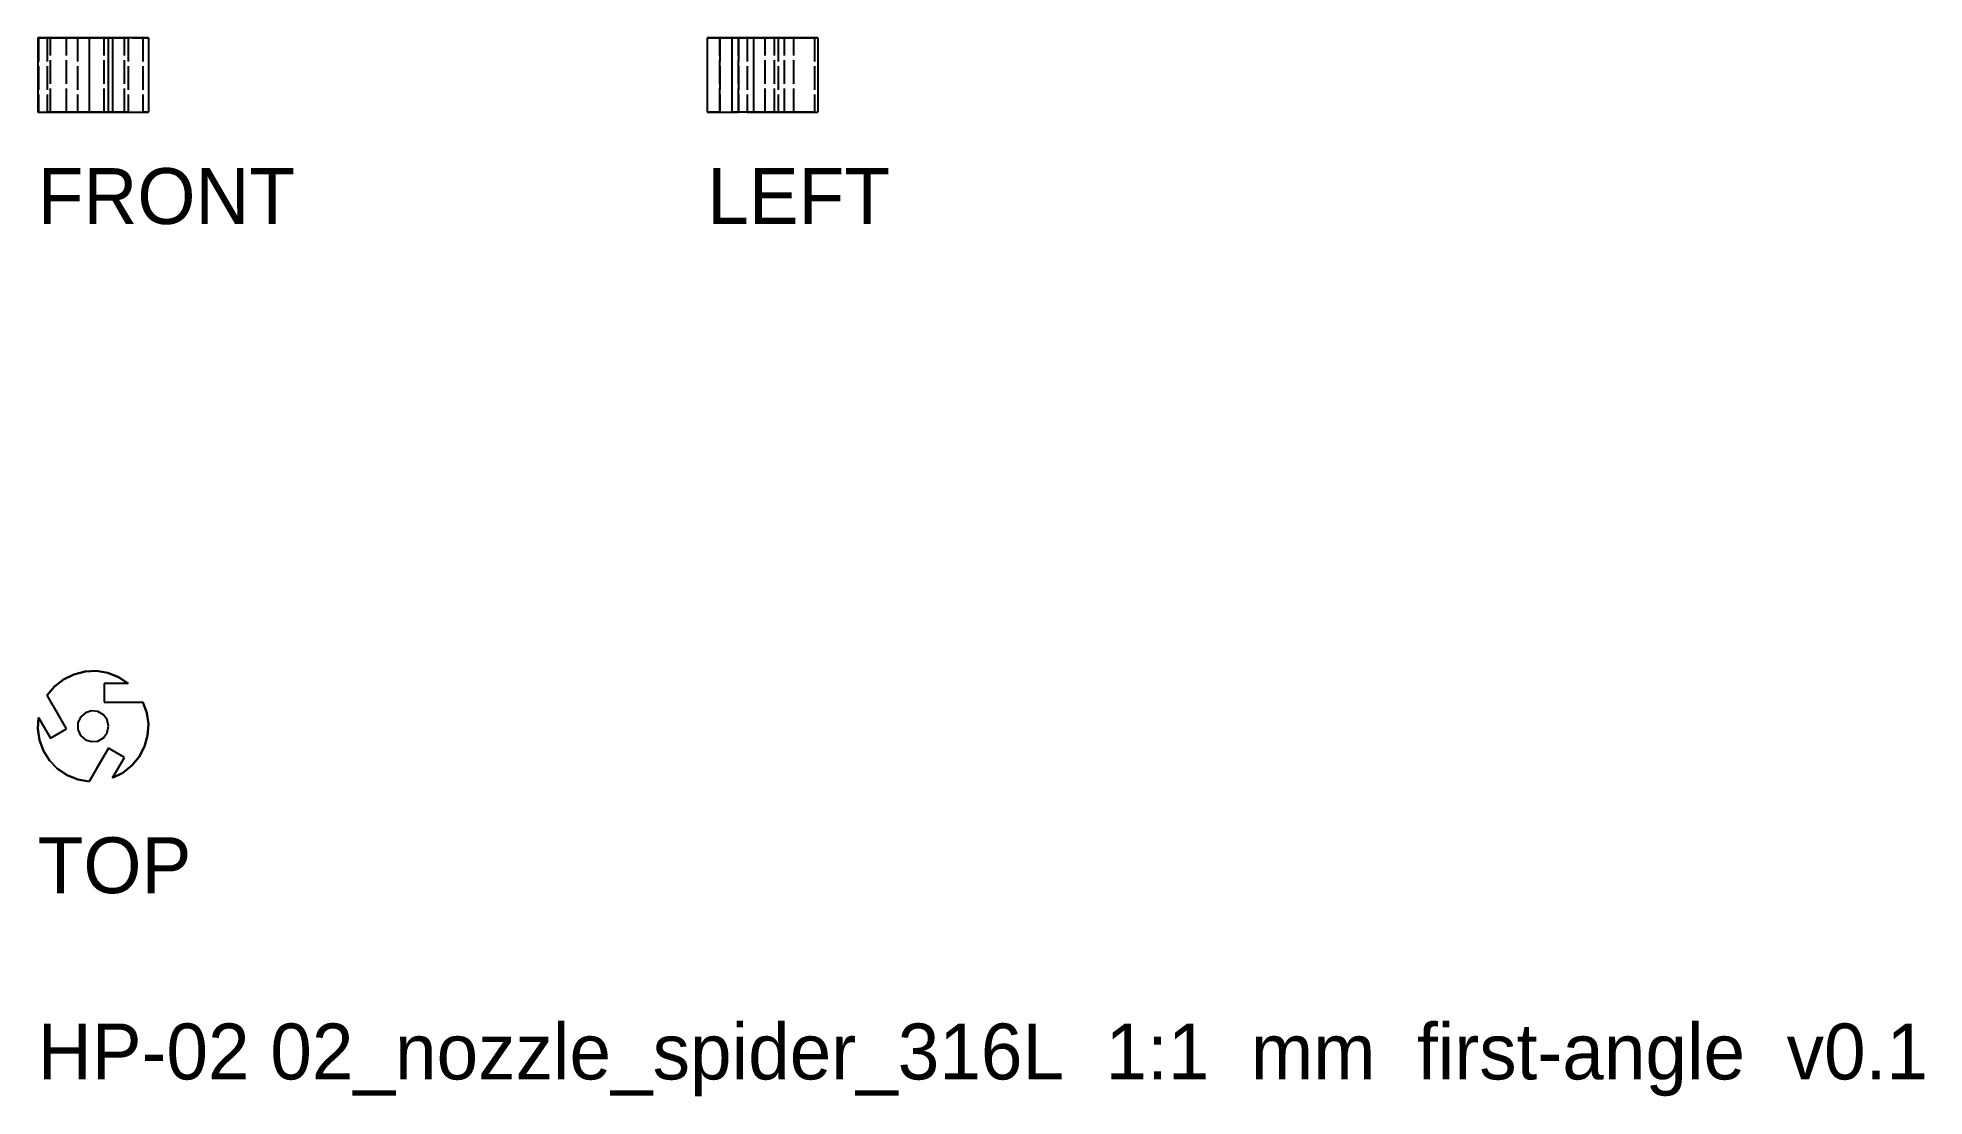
# Model space of a CAD drawing. Header units: millimetres. Extents: x 0 to 101, y -17 to 40.
import ezdxf

# ---------------------------------------------------------------- set-up
doc = ezdxf.new("R2010")
doc.units = ezdxf.units.MM
doc.linetypes.add('DASHED', pattern=[1.524, 1.27, -0.254])
for name, color, linetype in [('HIDDEN', 8, 'DASHED'), ('TEXT', 3, 'Continuous'), ('VISIBLE', 7, 'Continuous')]:
    doc.layers.add(name, color=color, linetype=linetype)

msp = doc.modelspace()

# ---------------------------------------------------------------- linework, layer by layer
at = {"layer": 'HIDDEN'}
for points in [[(0, 39.93), (0, 39.93), (0, 39.93), (0, 39.93), (0, 39.93), (0, 39.93), (0.01, 39.93), (0.01, 39.93), (0.01, 39.93), (0.02, 39.93), (0.02, 39.93), (0.02, 39.93), (0.03, 39.93), (0.03, 39.93), (0.04, 39.93)], [(0.04, 39.93), (0.68, 39.93)], [(0.04, 39.93), (0.04, 35.93)], [(0.51, 39.93), (0.51, 35.93)], [(0.51, 39.93), (0.72, 39.93), (0.97, 39.93), (1.24, 39.93), (1.54, 39.93), (1.86, 39.93), (2.19, 39.93), (2.54, 39.93), (2.89, 39.93), (3.24, 39.93), (3.59, 39.93), (3.93, 39.93), (4.26, 39.93), (4.56, 39.93), (4.85, 39.93)], [(1.54, 39.93), (0.51, 39.93)], [(0.68, 39.93), (1.54, 39.93)], [(0.68, 35.93), (0.68, 39.93)], [(1.54, 35.93), (1.54, 39.93)], [(3.8, 39.93), (3.78, 39.93), (3.72, 39.93), (3.62, 39.93), (3.49, 39.93), (3.33, 39.93), (3.15, 39.93), (2.97, 39.93), (2.79, 39.93), (2.61, 39.93), (2.45, 39.93), (2.32, 39.93), (2.22, 39.93), (2.16, 39.93), (2.14, 39.93)], [(2.14, 39.93), (2.16, 39.93), (2.22, 39.93), (2.32, 39.93), (2.45, 39.93), (2.61, 39.93), (2.79, 39.93), (2.97, 39.93), (3.15, 39.93), (3.33, 39.93), (3.49, 39.93), (3.62, 39.93), (3.72, 39.93), (3.78, 39.93), (3.8, 39.93)], [(2.14, 39.93), (2.14, 35.93)], [(4.85, 39.93), (3.57, 39.93)], [(3.57, 39.93), (5.64, 39.93)], [(3.57, 35.93), (3.57, 39.93)], [(3.57, 35.93), (3.57, 39.93)], [(3.8, 35.93), (3.8, 39.93)], [(4.02, 39.93), (4.66, 39.93)], [(4.66, 39.93), (4.02, 39.93)], [(4.66, 35.93), (4.66, 39.93)], [(4.85, 39.93), (4.85, 35.93)], [(5.64, 39.93), (5.68, 39.93), (5.72, 39.93), (5.75, 39.93), (5.79, 39.93), (5.81, 39.93), (5.84, 39.93), (5.86, 39.93), (5.88, 39.93), (5.9, 39.93), (5.92, 39.93), (5.93, 39.93), (5.93, 39.93), (5.94, 39.93), (5.94, 39.93)], [(5.64, 39.93), (5.64, 35.93)], [(35.94, 39.93), (35.94, 39.93), (35.95, 39.93), (35.97, 39.93), (36, 39.93), (36.03, 39.93), (36.07, 39.93), (36.11, 39.93), (36.16, 39.93), (36.22, 39.93), (36.29, 39.93), (36.36, 39.93), (36.44, 39.93), (36.52, 39.93), (36.61, 39.93)], [(36.61, 39.93), (36.61, 35.93)], [(36.61, 39.93), (37.61, 39.93)], [(36.61, 35.93), (36.61, 39.93)], [(37.61, 39.93), (37.94, 39.93), (38.27, 39.93), (38.62, 39.93), (38.97, 39.93), (39.33, 39.93), (39.67, 39.93), (40.01, 39.93), (40.32, 39.93), (40.62, 39.93), (40.9, 39.93), (41.15, 39.93), (41.36, 39.93), (41.54, 39.93), (41.69, 39.93)], [(37.61, 35.93), (37.61, 39.93)], [(37.61, 39.93), (37.61, 35.93)], [(38.91, 39.93), (38.82, 39.93), (38.73, 39.93), (38.64, 39.93), (38.55, 39.93), (38.47, 39.93), (38.39, 39.93), (38.32, 39.93), (38.26, 39.93), (38.21, 39.93), (38.16, 39.93), (38.13, 39.93), (38.1, 39.93), (38.09, 39.93), (38.08, 39.93)], [(38.08, 39.93), (38.1, 39.93), (38.16, 39.93), (38.26, 39.93), (38.39, 39.93), (38.55, 39.93), (38.73, 39.93), (38.91, 39.93), (39.09, 39.93), (39.27, 39.93), (39.43, 39.93), (39.56, 39.93), (39.66, 39.93), (39.72, 39.93), (39.74, 39.93)], [(38.08, 39.93), (38.08, 35.93)], [(39.04, 39.93), (38.43, 39.93)], [(38.43, 39.93), (39.54, 39.93)], [(39.74, 39.93), (39.73, 39.93), (39.72, 39.93), (39.69, 39.93), (39.66, 39.93), (39.61, 39.93), (39.56, 39.93), (39.5, 39.93), (39.43, 39.93), (39.35, 39.93), (39.27, 39.93), (39.18, 39.93), (39.09, 39.93), (39, 39.93), (38.91, 39.93)], [(39.04, 35.93), (39.04, 39.93)], [(39.54, 39.93), (39.04, 39.93)], [(39.54, 35.93), (39.54, 39.93)], [(39.74, 39.93), (39.74, 35.93)], [(40.58, 39.93), (40.08, 39.93)], [(40.08, 39.93), (41.87, 39.93)], [(40.08, 35.93), (40.08, 39.93)], [(41.69, 39.93), (40.58, 39.93)], [(40.58, 35.93), (40.58, 39.93)], [(41.69, 39.93), (41.69, 35.93)], [(0.04, 35.93), (0.03, 35.93), (0.03, 35.93), (0.02, 35.93), (0.02, 35.93), (0.02, 35.93), (0.01, 35.93), (0.01, 35.93), (0.01, 35.93), (0, 35.93), (0, 35.93), (0, 35.93), (0, 35.93), (0, 35.93), (0, 35.93)], [(0.04, 35.93), (0.68, 35.93)], [(4.85, 35.93), (4.56, 35.93), (4.26, 35.93), (3.93, 35.93), (3.59, 35.93), (3.24, 35.93), (2.89, 35.93), (2.54, 35.93), (2.19, 35.93), (1.86, 35.93), (1.54, 35.93), (1.24, 35.93), (0.97, 35.93), (0.72, 35.93), (0.51, 35.93)], [(1.54, 35.93), (0.51, 35.93)], [(0.68, 35.93), (1.54, 35.93)], [(3.8, 35.93), (3.78, 35.93), (3.72, 35.93), (3.62, 35.93), (3.49, 35.93), (3.33, 35.93), (3.15, 35.93), (2.97, 35.93), (2.79, 35.93), (2.61, 35.93), (2.45, 35.93), (2.32, 35.93), (2.22, 35.93), (2.16, 35.93), (2.14, 35.93)], [(2.14, 35.93), (2.16, 35.93), (2.22, 35.93), (2.32, 35.93), (2.45, 35.93), (2.61, 35.93), (2.79, 35.93), (2.97, 35.93), (3.15, 35.93), (3.33, 35.93), (3.49, 35.93), (3.62, 35.93), (3.72, 35.93), (3.78, 35.93), (3.8, 35.93)], [(4.85, 35.93), (3.57, 35.93)], [(3.57, 35.93), (5.64, 35.93)], [(4.02, 35.93), (4.66, 35.93)], [(4.66, 35.93), (4.02, 35.93)], [(5.94, 35.93), (5.94, 35.93), (5.93, 35.93), (5.93, 35.93), (5.92, 35.93), (5.9, 35.93), (5.88, 35.93), (5.86, 35.93), (5.84, 35.93), (5.81, 35.93), (5.79, 35.93), (5.75, 35.93), (5.72, 35.93), (5.68, 35.93), (5.64, 35.93)], [(36.61, 35.93), (36.52, 35.93), (36.44, 35.93), (36.36, 35.93), (36.29, 35.93), (36.22, 35.93), (36.16, 35.93), (36.11, 35.93), (36.07, 35.93), (36.03, 35.93), (36, 35.93), (35.97, 35.93), (35.95, 35.93), (35.94, 35.93), (35.94, 35.93)], [(36.61, 35.93), (37.61, 35.93)], [(41.69, 35.93), (41.54, 35.93), (41.36, 35.93), (41.15, 35.93), (40.9, 35.93), (40.62, 35.93), (40.32, 35.93), (40.01, 35.93), (39.67, 35.93), (39.33, 35.93), (38.97, 35.93), (38.62, 35.93), (38.27, 35.93), (37.94, 35.93), (37.61, 35.93)], [(38.91, 35.93), (38.82, 35.93), (38.73, 35.93), (38.64, 35.93), (38.55, 35.93), (38.47, 35.93), (38.39, 35.93), (38.32, 35.93), (38.26, 35.93), (38.21, 35.93), (38.16, 35.93), (38.13, 35.93), (38.1, 35.93), (38.09, 35.93), (38.08, 35.93)], [(38.08, 35.93), (38.1, 35.93), (38.16, 35.93), (38.26, 35.93), (38.39, 35.93), (38.55, 35.93), (38.73, 35.93), (38.91, 35.93), (39.09, 35.93), (39.27, 35.93), (39.43, 35.93), (39.56, 35.93), (39.66, 35.93), (39.72, 35.93), (39.74, 35.93)], [(38.43, 35.93), (39.54, 35.93)], [(39.04, 35.93), (38.43, 35.93)], [(39.74, 35.93), (39.73, 35.93), (39.72, 35.93), (39.69, 35.93), (39.66, 35.93), (39.61, 35.93), (39.56, 35.93), (39.5, 35.93), (39.43, 35.93), (39.35, 35.93), (39.27, 35.93), (39.18, 35.93), (39.09, 35.93), (39, 35.93), (38.91, 35.93)], [(39.54, 35.93), (39.04, 35.93)], [(40.58, 35.93), (40.08, 35.93)], [(40.08, 35.93), (41.87, 35.93)], [(41.69, 35.93), (40.58, 35.93)], [(4.85, 5.26), (4.33, 5.6), (3.76, 5.83), (3.15, 5.93), (2.54, 5.9), (1.94, 5.75), (1.39, 5.48), (0.9, 5.1), (0.51, 4.63)], [(4.85, 5.26), (3.57, 5.26)], [(3.57, 5.26), (3.57, 4.26)], [(1.54, 2.83), (0.51, 4.63)], [(3.57, 4.26), (5.64, 4.26)], [(4.02, 0.19), (4.57, 0.46), (5.05, 0.85), (5.45, 1.32), (5.73, 1.87), (5.9, 2.46), (5.94, 3.07), (5.85, 3.68), (5.64, 4.26)], [(0.04, 3.44), (0, 2.83), (0.1, 2.22), (0.31, 1.64), (0.64, 1.12), (1.07, 0.68), (1.58, 0.34), (2.15, 0.11), (2.76, 0)], [(0.04, 3.44), (0.68, 2.33)], [(3.8, 2.96), (3.73, 3.3), (3.53, 3.58), (3.23, 3.75), (2.88, 3.79), (2.56, 3.68), (2.3, 3.45), (2.16, 3.14), (2.16, 2.79), (2.3, 2.47), (2.56, 2.24), (2.88, 2.14), (3.23, 2.17), (3.53, 2.35), (3.73, 2.63), (3.8, 2.96)], [(0.68, 2.33), (1.54, 2.83)], [(3.8, 1.79), (2.76, 0)], [(4.66, 1.29), (3.8, 1.79)], [(4.02, 0.19), (4.66, 1.29)]]:
    msp.add_lwpolyline(points, dxfattribs=at)
at = {"layer": 'VISIBLE'}
for points in [[(2.76, 39.93), (2.44, 39.93), (2.14, 39.93), (1.84, 39.93), (1.55, 39.93), (1.28, 39.93), (1.03, 39.93), (0.8, 39.93), (0.59, 39.93), (0.42, 39.93), (0.27, 39.93), (0.15, 39.93), (0.07, 39.93), (0.02, 39.93), (0, 39.93)], [(0, 39.93), (0, 35.93)], [(3.8, 39.93), (2.76, 39.93)], [(2.76, 39.93), (2.76, 35.93)], [(4.02, 39.93), (3.8, 39.93)], [(3.8, 35.93), (3.8, 39.93)], [(5.94, 39.93), (5.93, 39.93), (5.9, 39.93), (5.84, 39.93), (5.76, 39.93), (5.67, 39.93), (5.55, 39.93), (5.41, 39.93), (5.26, 39.93), (5.09, 39.93), (4.9, 39.93), (4.7, 39.93), (4.48, 39.93), (4.26, 39.93), (4.02, 39.93)], [(4.02, 39.93), (4.02, 35.93)], [(5.94, 39.93), (5.94, 35.93)], [(37.25, 39.93), (37.08, 39.93), (36.92, 39.93), (36.77, 39.93), (36.63, 39.93), (36.51, 39.93), (36.39, 39.93), (36.29, 39.93), (36.2, 39.93), (36.12, 39.93), (36.05, 39.93), (36, 39.93), (35.97, 39.93), (35.95, 39.93), (35.94, 39.93)], [(35.94, 39.93), (35.94, 35.93)], [(37.25, 39.93), (37.25, 35.93)], [(38.43, 39.93), (37.25, 39.93)], [(41.87, 39.93), (41.83, 39.93), (41.74, 39.93), (41.61, 39.93), (41.45, 39.93), (41.25, 39.93), (41.02, 39.93), (40.75, 39.93), (40.46, 39.93), (40.15, 39.93), (39.83, 39.93), (39.48, 39.93), (39.14, 39.93), (38.78, 39.93), (38.43, 39.93)], [(38.43, 39.93), (38.43, 35.93)], [(41.87, 39.93), (41.87, 35.93)], [(0, 35.93), (0.02, 35.93), (0.07, 35.93), (0.15, 35.93), (0.27, 35.93), (0.42, 35.93), (0.59, 35.93), (0.8, 35.93), (1.03, 35.93), (1.28, 35.93), (1.55, 35.93), (1.84, 35.93), (2.14, 35.93), (2.44, 35.93), (2.76, 35.93)], [(3.8, 35.93), (2.76, 35.93)], [(4.02, 35.93), (3.8, 35.93)], [(4.02, 35.93), (4.26, 35.93), (4.48, 35.93), (4.7, 35.93), (4.9, 35.93), (5.09, 35.93), (5.26, 35.93), (5.41, 35.93), (5.55, 35.93), (5.67, 35.93), (5.76, 35.93), (5.84, 35.93), (5.9, 35.93), (5.93, 35.93), (5.94, 35.93)], [(35.94, 35.93), (35.95, 35.93), (35.97, 35.93), (36, 35.93), (36.05, 35.93), (36.12, 35.93), (36.2, 35.93), (36.29, 35.93), (36.39, 35.93), (36.51, 35.93), (36.63, 35.93), (36.77, 35.93), (36.92, 35.93), (37.08, 35.93), (37.25, 35.93)], [(38.43, 35.93), (37.25, 35.93)], [(38.43, 35.93), (38.78, 35.93), (39.14, 35.93), (39.48, 35.93), (39.83, 35.93), (40.15, 35.93), (40.46, 35.93), (40.75, 35.93), (41.02, 35.93), (41.25, 35.93), (41.45, 35.93), (41.61, 35.93), (41.74, 35.93), (41.83, 35.93), (41.87, 35.93)], [(0.51, 4.63), (0.9, 5.1), (1.39, 5.48), (1.94, 5.75), (2.54, 5.9), (3.15, 5.93), (3.76, 5.83), (4.33, 5.6), (4.85, 5.26)], [(4.85, 5.26), (3.57, 5.26)], [(3.57, 5.26), (3.57, 4.26)], [(1.54, 2.83), (0.51, 4.63)], [(3.57, 4.26), (5.64, 4.26)], [(5.64, 4.26), (5.85, 3.68), (5.94, 3.07), (5.9, 2.46), (5.73, 1.87), (5.45, 1.32), (5.05, 0.85), (4.57, 0.46), (4.02, 0.19)], [(2.76, 0), (2.15, 0.11), (1.58, 0.34), (1.07, 0.68), (0.64, 1.12), (0.31, 1.64), (0.1, 2.22), (0, 2.83), (0.04, 3.44)], [(0.04, 3.44), (0.68, 2.33)], [(3.8, 2.96), (3.73, 3.3), (3.53, 3.58), (3.23, 3.75), (2.88, 3.79), (2.56, 3.68), (2.3, 3.45), (2.16, 3.14), (2.16, 2.79), (2.3, 2.47), (2.56, 2.24), (2.88, 2.14), (3.23, 2.17), (3.53, 2.35), (3.73, 2.63), (3.8, 2.96)], [(0.68, 2.33), (1.54, 2.83)], [(3.8, 1.79), (2.76, 0)], [(4.66, 1.29), (3.8, 1.79)], [(4.02, 0.19), (4.66, 1.29)]]:
    msp.add_lwpolyline(points, dxfattribs=at)

# ---------------------------------------------------------------- texts
at = {"layer": 'TEXT'}
for s, p in [('FRONT', (0, 29.93)), ('LEFT', (35.94, 29.93)), ('TOP', (0, -6)), ('HP-02 02_nozzle_spider_316L  1:1  mm  first-angle  v0.1', (0, -16))]:
    msp.add_text(s, height=3, dxfattribs=at).set_placement(p)

doc.saveas('drawing.dxf')
